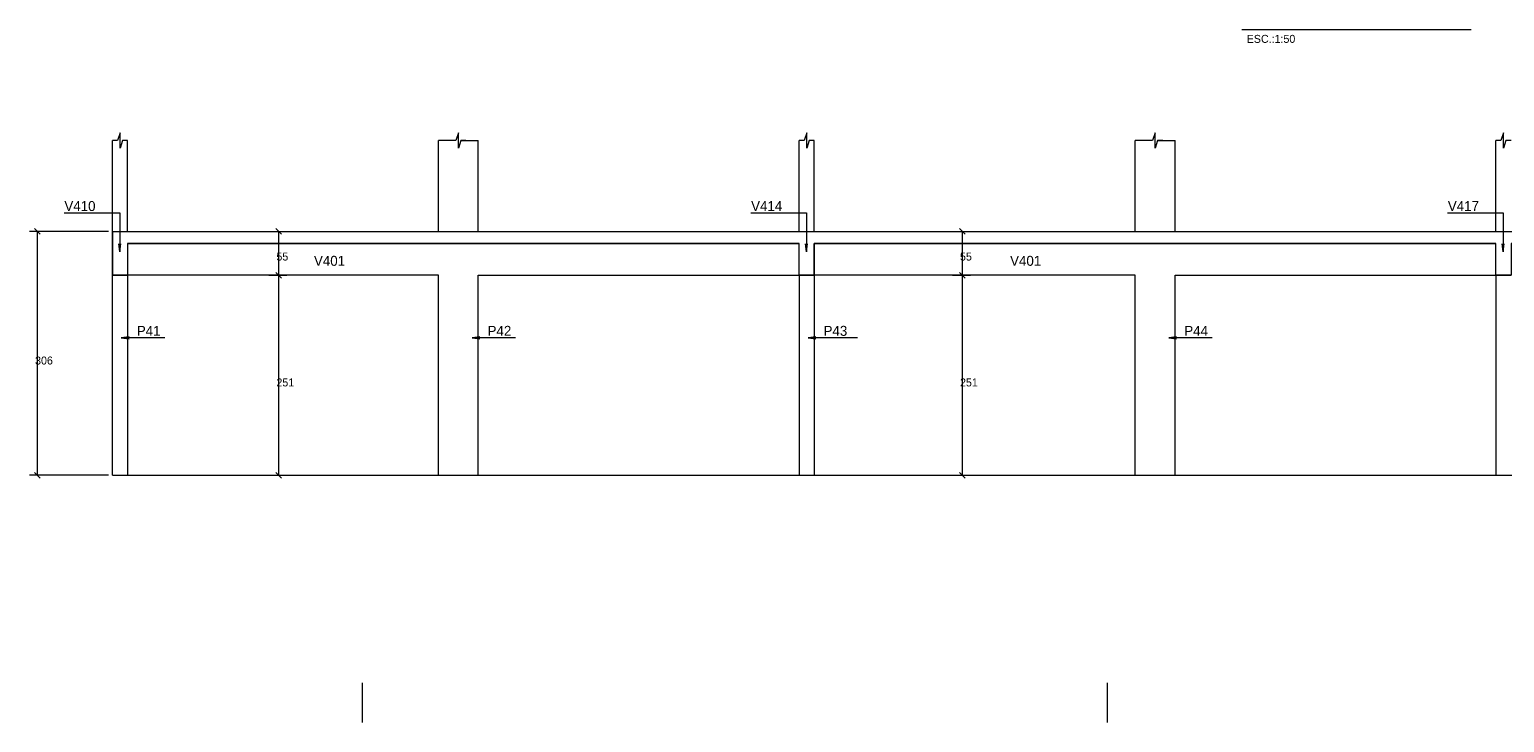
# Model space of a CAD drawing. Header units: metres. Extents: x -5 to 7619, y -6 to 3800.
# Drawn here: x 1995 to 3845, y 830 to 1700 of the extents above; entities that cross this region are included whole.
import ezdxf

# ---------------------------------------------------------------- set-up
doc = ezdxf.new("R2010")
doc.units = ezdxf.units.M

msp = doc.modelspace()

# ---------------------------------------------------------------- linework, layer by layer
at = {"layer": '2', "color": 2}
for p, q in [((2008.585239, 1442.760148), (2001.514171, 1449.831216)), ((2311.330728, 1442.760148), (2304.25966, 1449.831216)), ((3168.877544, 1442.760148), (3161.806476, 1449.831216)), ((2311.330728, 1387.760148), (2304.25966, 1394.831216)), ((2311.330728, 1387.760148), (2304.25966, 1394.831216)), ((3168.877544, 1387.760148), (3161.806476, 1394.831216)), ((3168.877544, 1387.760148), (3161.806476, 1394.831216)), ((2008.585239, 1136.760148), (2001.514171, 1143.831216)), ((2311.330728, 1136.760148), (2304.25966, 1143.831216)), ((3168.877544, 1136.760148), (3161.806476, 1143.831216))]:
    msp.add_line(p, q, dxfattribs=at)
at = {"layer": '3', "color": 3}
for p, q in [((2099.09, 1446.295682), (2099.09, 1560.455238)), ((2118.09, 1446.295682), (2118.09, 1560.455238)), ((2508.09, 1446.295682), (2508.09, 1560.455238)), ((2558.09, 1446.295682), (2558.09, 1560.455238)), ((2960.59, 1446.295682), (2960.59, 1560.455238)), ((2979.59, 1446.295682), (2979.59, 1560.455238)), ((3382.09, 1446.295682), (3382.09, 1560.455238)), ((3432.09, 1446.295682), (3432.09, 1560.455238)), ((3834.59, 1446.295682), (3834.59, 1560.455238)), ((2099.09, 1140.295682), (2099.09, 1391.295682)), ((2412.353006, 879.93055), (2412.353006, 829.93105)), ((3346.837115, 879.93055), (3346.837115, 829.93105))]:
    msp.add_line(p, q, dxfattribs=at)
for points in [[(2508.09, 1140.295682), (2508.09, 1391.295682), (2118.09, 1391.295682), (2118.09, 1140.295682)], [(2558.09, 1140.295682), (2558.09, 1391.295682), (2960.59, 1391.295682), (2960.59, 1140.295682)], [(3382.09, 1140.295682), (3382.09, 1391.295682), (2979.59, 1391.295682), (2979.59, 1140.295682)], [(3432.09, 1140.295682), (3432.09, 1391.295682), (3834.59, 1391.295682), (3834.59, 1140.295682)]]:
    msp.add_lwpolyline(points, dxfattribs=at)
at = {"layer": '6', "color": 6}
for p, q in [((3516.061234, 1699.834204), (3803.446173, 1699.834204)), ((2099.09, 1446.295682), (2099.09, 1391.295682)), ((2099.09, 1446.295682), (5453.59, 1446.295682)), ((2118.09, 1431.295682), (2960.59, 1431.295682)), ((2118.09, 1431.295682), (2118.09, 1391.295682)), ((2960.59, 1391.295682), (2960.59, 1431.295682)), ((2979.59, 1431.295682), (3834.59, 1431.295682)), ((2979.59, 1391.295682), (2979.59, 1431.295682)), ((3834.59, 1391.295682), (3834.59, 1431.295682)), ((2099.09, 1391.295682), (2118.09, 1391.295682)), ((2960.59, 1391.295682), (2979.59, 1391.295682)), ((3834.59, 1391.295682), (3853.59, 1391.295682)), ((2099.09, 1140.295682), (5453.59, 1140.295682))]:
    msp.add_line(p, q, dxfattribs=at)
at = {"layer": '8', "color": 8}
msp.add_lwpolyline([(2099.09, 1391.295682), (2099.09, 1446.295682), (5472.59, 1446.295682), (5472.59, 1391.295682), (5453.59, 1391.295682), (5453.59, 1431.295682), (4727.59, 1431.295682), (4727.59, 1391.295682), (4708.59, 1391.295682), (4708.59, 1431.295682), (3853.59, 1431.295682), (3853.59, 1391.295682), (3834.59, 1391.295682), (3834.59, 1431.295682), (2979.59, 1431.295682), (2979.59, 1391.295682), (2960.59, 1391.295682), (2960.59, 1431.295682), (2118.09, 1431.295682), (2118.09, 1391.295682), (2099.09, 1391.295682)], dxfattribs=at)
at = {"layer": '9', "color": 9}
for p, q in [((2529.923327, 1560.455238), (2508.09, 1560.455238)), ((2536.256655, 1560.455238), (2558.09, 1560.455238)), ((3403.923327, 1560.455238), (3382.09, 1560.455238)), ((3410.256655, 1560.455238), (3432.09, 1560.455238)), ((2094.09, 1446.295682), (1995.049705, 1446.295682)), ((2005.049705, 1140.295682), (2005.049705, 1446.295682)), ((2306.726977, 1446.295682), (2317.795194, 1446.295682)), ((2307.795194, 1391.295682), (2307.795194, 1446.295682)), ((3164.273793, 1446.295682), (3175.34201, 1446.295682)), ((3165.34201, 1391.295682), (3165.34201, 1446.295682)), ((2295.26479, 1391.295682), (2317.795194, 1391.295682)), ((2307.795194, 1140.295682), (2307.795194, 1391.295682)), ((3152.811606, 1391.295682), (3175.34201, 1391.295682)), ((3165.34201, 1140.295682), (3165.34201, 1391.295682)), ((2094.09, 1140.295682), (1995.049705, 1140.295682)), ((2310.098209, 1140.295682), (2317.795194, 1140.295682)), ((3167.645025, 1140.295682), (3175.34201, 1140.295682))]:
    msp.add_line(p, q, dxfattribs=at)
for points in [[(2118.09, 1560.455238), (2111.756655, 1560.455238), (2108.59, 1550.955238), (2108.59, 1569.955238), (2105.423327, 1560.455238), (2099.09, 1560.455238)], [(2542.59, 1560.455238), (2536.256655, 1560.455238), (2533.09, 1550.955238), (2533.09, 1569.955238), (2529.923327, 1560.455238), (2523.59, 1560.455238)], [(2979.59, 1560.455238), (2973.256655, 1560.455238), (2970.09, 1550.955238), (2970.09, 1569.955238), (2966.923327, 1560.455238), (2960.59, 1560.455238)], [(3416.59, 1560.455238), (3410.256655, 1560.455238), (3407.09, 1550.955238), (3407.09, 1569.955238), (3403.923327, 1560.455238), (3397.59, 1560.455238)], [(3853.59, 1560.455238), (3847.256655, 1560.455238), (3844.09, 1550.955238), (3844.09, 1569.955238), (3840.923327, 1560.455238), (3834.59, 1560.455238)], [(2038.545521, 1469.590948), (2108.294303, 1469.590948), (2108.294303, 1420.915052), (2106.989041, 1430.829501), (2108.294303, 1420.915052), (2109.599565, 1430.829501)], [(2900.045521, 1469.590948), (2969.794303, 1469.590948), (2969.794303, 1420.915052), (2968.489041, 1430.829501), (2969.794303, 1420.915052), (2971.099565, 1430.829501)], [(3774.045521, 1469.590948), (3843.794303, 1469.590948), (3843.794303, 1420.915052), (3842.489041, 1430.829501), (3843.794303, 1420.915052), (3845.099565, 1430.829501)], [(2164.756267, 1312.774042), (2110.157767, 1312.774042), (2120.072216, 1314.079304), (2110.157767, 1312.774042), (2120.072216, 1311.46878)], [(2604.756267, 1312.774042), (2550.157767, 1312.774042), (2560.072216, 1314.079304), (2550.157767, 1312.774042), (2560.072216, 1311.46878)], [(3033.62211, 1312.774042), (2971.657767, 1312.774042), (2981.572216, 1314.079304), (2971.657767, 1312.774042), (2981.572216, 1311.46878)], [(3478.756267, 1312.774042), (3424.157767, 1312.774042), (3434.072216, 1314.079304), (3424.157767, 1312.774042), (3434.072216, 1311.46878)]]:
    msp.add_lwpolyline(points, dxfattribs=at)

# ---------------------------------------------------------------- texts
at = {"layer": '2', "color": 2}
for s, p in [('ESC.:1:50', (3521.999872, 1683.050985)), ('55', (2304.795194, 1409.795682)), ('55', (3162.34201, 1409.795682)), ('306', (2002.049705, 1279.295682)), ('251', (2304.795194, 1251.795682)), ('251', (3162.34201, 1251.795682))]:
    msp.add_text(s, height=10, dxfattribs=at).set_placement(p)
at = {"layer": '3', "color": 3}
for s, p in [('V410', (2038.806865, 1471.95525)), ('V414', (2900.306865, 1471.95525)), ('V417', (3774.306865, 1471.95525)), ('V401', (2351.916108, 1403.20735)), ('V401', (3225.18524, 1403.20735)), ('P41', (2129.701106, 1315.313434)), ('P42', (2569.701106, 1315.313434)), ('P43', (2991.201106, 1315.313434)), ('P44', (3443.701106, 1315.313434))]:
    msp.add_text(s, height=12.5, dxfattribs=at).set_placement(p)

doc.saveas('drawing.dxf')
